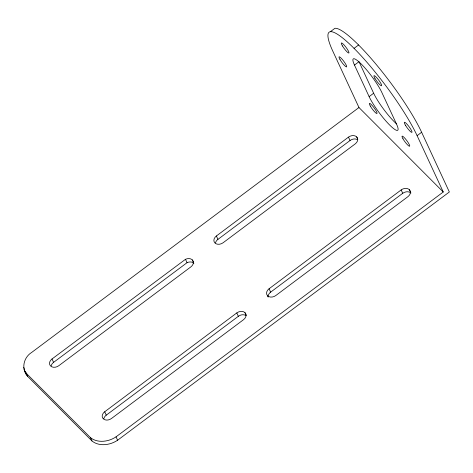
<?xml version="1.0" encoding="UTF-8"?>
<svg xmlns="http://www.w3.org/2000/svg" width="473" height="473" viewBox="0 0 473 473"><rect width="100%" height="100%" fill="white"/><g stroke="black" fill="none" stroke-linecap="round" stroke-linejoin="round"><path stroke-width="0.71" d="M330.379 31.697L334.902 28.309A76.496 13.279 53.2 0 1 376.295 64.57A76.496 13.279 53.2 0 1 421.632 132.274L449.35 191.985L117.6 440.239A20.593 15.662 -24.9 0 1 91.987 440.96L27.446 376.165C20.972 368.757 23.62 357.316 31.744 352.385L358.972 107.519L332.826 51.19A76.496 13.279 53.2 0 1 354.052 48.364L358.575 44.976M354.484 65.085A24.862 4.316 53.2 0 1 361.384 64.162A24.862 4.316 53.2 0 1 381.877 92.537L396.522 124.08A24.862 4.316 53.2 0 1 389.622 124.996A24.862 4.316 53.2 0 1 369.129 96.628L354.484 65.085L359.007 61.697L373.652 93.24A24.862 4.316 53.2 0 0 396.575 123.914M369.129 96.628L373.652 93.24M52.018 358.977L185.481 259.31A6.119 4.653 -24.9 0 1 192.712 260.369A6.119 4.653 -24.9 0 1 190.861 266.884L58.764 365.735A6.119 4.653 -24.9 0 1 50.564 365.966A6.119 4.653 -24.9 0 1 52.018 358.977L53.591 362.359A6.119 4.653 -24.9 0 0 51.161 365.901M356.677 136.898A6.119 4.653 -24.9 0 1 355.223 143.887L223.126 242.738A6.119 4.653 -24.9 0 1 214.931 242.968A6.119 4.653 -24.9 0 1 216.386 235.98L348.483 137.129A6.119 4.653 -24.9 0 1 356.677 136.898L357.724 139.151M53.591 362.359L187.048 262.686A6.119 4.653 -24.9 0 1 193.883 263.278M215.528 242.903A6.119 4.653 -24.9 0 1 217.952 239.362L350.05 140.511A6.119 4.653 -24.9 0 1 357.21 139.529M24.844 371.157L27.203 374.232L90.42 437.584A20.593 15.662 -24.9 0 0 116.033 436.857L443.26 191.991L417.109 135.662L421.632 132.274M244.99 312.688A6.119 4.653 -24.9 0 1 243.536 319.683L111.439 418.528A6.119 4.653 -24.9 0 1 103.244 418.765A6.119 4.653 -24.9 0 1 104.699 411.77L236.796 312.925A6.119 4.653 -24.9 0 1 244.99 312.688L246.297 315.509M268.132 296.89L267.612 295.767A6.119 4.653 -24.9 0 1 269.066 288.772L401.163 189.927A6.119 4.653 -24.9 0 1 409.358 189.691L410.925 193.073A6.119 4.653 -24.9 0 0 402.73 193.303L270.633 292.154A6.119 4.653 -24.9 0 0 268.138 296.973M103.841 418.694A6.119 4.653 -24.9 0 1 106.265 415.152L238.362 316.301A6.119 4.653 -24.9 0 1 245.522 315.32M358.972 107.519L443.26 191.991M401.163 189.927L402.73 193.303M348.483 137.129L350.05 140.511M269.066 288.772L270.633 292.154M216.386 235.98L217.952 239.362M236.796 312.925L238.362 316.301M192.31 259.896L193.623 262.716M185.481 259.31L187.048 262.686M104.699 411.77L106.265 415.152M116.033 436.857L117.6 440.239M90.42 437.584L91.987 440.96M23.721 367.48L24.247 368.603M25.879 372.783L27.446 376.165M24.123 369.378L26.417 374.539M354.052 48.364A76.496 13.279 53.2 0 1 417.109 135.662M409.358 189.691A6.119 4.653 -24.9 0 1 407.903 196.685L275.806 295.53A6.119 4.653 -24.9 0 1 267.612 295.767M405.491 125.321A6.309 1.094 53.2 0 0 411.936 132.375A6.309 1.094 53.2 0 0 407.064 124.251A6.309 1.094 53.2 0 0 405.491 125.321M374.882 78.299A6.309 1.094 53.2 0 0 381.475 85.796A6.309 1.094 53.2 0 0 377.028 78.015A6.309 1.094 53.2 0 0 374.882 78.299M342.446 45.946A6.309 1.094 53.2 0 0 348.903 53.029A6.309 1.094 53.2 0 0 344.054 44.935A6.309 1.094 53.2 0 0 342.446 45.946M340.022 59.598A6.309 1.094 53.2 0 0 346.561 66.935A6.309 1.094 53.2 0 0 341.944 59.013A6.309 1.094 53.2 0 0 340.022 59.598M370.3 106.058A6.309 1.094 53.2 0 0 376.892 113.555A6.309 1.094 53.2 0 0 372.446 105.769A6.309 1.094 53.2 0 0 370.3 106.058M402.961 138.79A6.309 1.094 53.2 0 0 409.553 146.287A6.309 1.094 53.2 0 0 405.107 138.506A6.309 1.094 53.2 0 0 402.961 138.79"/></g></svg>
